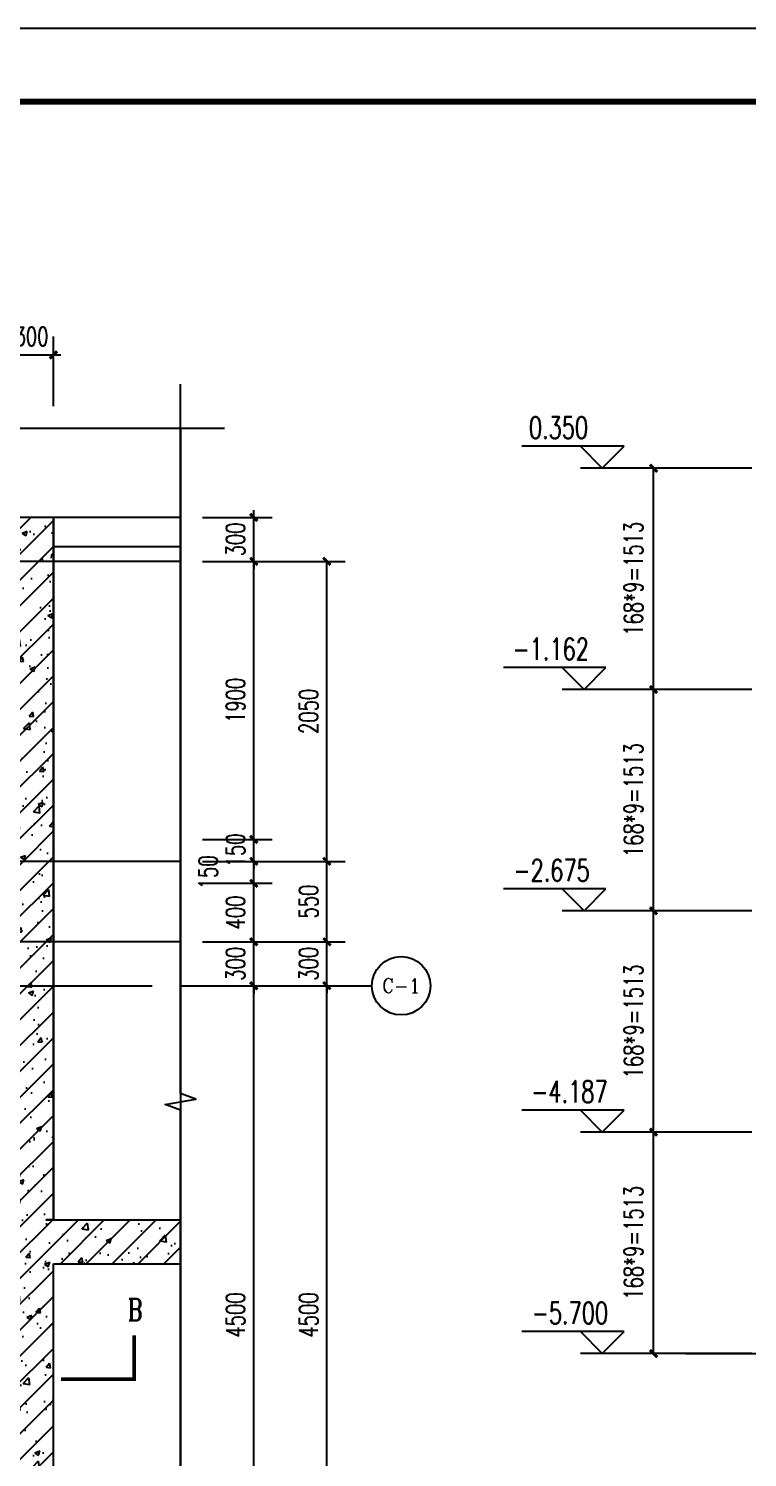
# Model space of a CAD drawing. Extents: x 37906 to 290206, y -18154 to 41246.
# Drawn here: x 257051 to 261965, y 31482 to 41246 of the extents above; entities that cross this region are included whole.
import ezdxf
from ezdxf.enums import TextEntityAlignment as Align

# ---------------------------------------------------------------- set-up
doc = ezdxf.new("R2010")
doc.units = 0
doc.header["$LTSCALE"] = 1000
doc.header["$MEASUREMENT"] = 0
doc.linetypes.add('DOTE', pattern=[2.42, 2, -0.2, 0.02, -0.2])
for name, color, linetype in [('A-WALL', 2, 'Continuous'), ('AXIS', 3, 'Continuous'), ('AXIS_TEXT', 7, 'Continuous'), ('DIM_SYMB', 3, 'Continuous'), ('DOTE', 1, 'DOTE'), ('ECA_TK', 7, 'Continuous'), ('PUB_DIM', 3, 'Continuous'), ('PUB_HATCH', 8, 'Continuous'), ('PUB_TEXT', 7, 'Continuous'), ('RF-QT', 30, 'Continuous'), ('tk', 7, 'Continuous')]:
    doc.layers.add(name, color=color, linetype=linetype)
doc.styles.add('_TCH_AXIS', font='COMPLEX', dxfattribs={"bigfont": 'GBCBIG'})
doc.styles.add('_TCH_DIM', font='SIMPLEX', dxfattribs={"bigfont": 'GBCBIG'})
doc.styles.add('_TCH_DIM_T3', font='SIMPLEX', dxfattribs={"width": 0.705882, "bigfont": 'GBCBIG'})
doc.styles.add('_TCH_LABEL', font='COMPLEX', dxfattribs={"bigfont": 'GBCBIG'})
doc.styles.add('COMPLEX', font='COMPLEX.shx', dxfattribs={"width": 0.65})
doc.dimstyles.new('_TCH_ARCH&&50', dxfattribs={"dimtxt": 127.5, "dimasz": 50, "dimexe": 125, "dimexo": 150, "dimgap": 61.25, "dimtad": 1, "dimdec": 0, "dimrnd": 5, "dimzin": 0, "dimdsep": 46, "dimtxsty": '_TCH_DIM_T3', "dimblk": 'ARCHTICK', "dimcen": 0.09, "dimclrt": 7, "dimazin": 2, "dimtfac": 1, "dimtdec": 0, "dimtix": 1, "dimtmove": 2, "dimatfit": 3, "dimfxl": 1, "dimtolj": 1, "dimtzin": 0, "dimarcsym": 0})
pattern_1 = [(45, (-1535651.9, -7904.78), (-88.388348, 88.388348), []), (50, (-1535651.9, -7904.78), (358.63009, -31.376067), [37.5, -412.5]), (355, (-1535651.9, -7904.8), (-69.37567, 376.09607), [30, -330]), (100.4514, (-1535622, -7907.4), (289.25469, 344.71977), [31.870095, -350.571056]), (46.1842, (-1535651.9, -7804.8), (533.62052, -82.75951), [56.25, -618.75]), (96.6356, (-1535607.43, -7811.7), (467.33135, 487.05894), [47.80514, -525.8565]), (351.1842, (-1535651.9, -7804.8), (467.33097, 487.0593), [45, -495]), (21, (-1535601.9, -7829.78), (298.453526, -201.309445), [37.5, -412.5]), (326, (-1535601.9, -7829.8), (121.657666, 362.57502), [30, -330]), (71.4514, (-1535577.03, -7846.56), (420.111314, 161.26525), [31.870095, -350.571056]), (37.5, (-1535651.9, -7904.78), (6.079928, 166.446927), [0, -326, 0, -335, 0, -331.25]), (7.5, (-1535651.9, -7904.78), (131.534769, 197.205856), [0, -191, 0, -318.5, 0, -126.25]), (327.5, (-1535763.4, -7904.78), (266.911218, -11.277436), [0, -125, 0, -390, 0, -517.5]), (317.5, (-1535813.4, -7904.78), (291.593085, 50.05249), [0, -162.5, 0, -259, 0, -367.5])]

# ---------------------------------------------------------------- blocks, each defined once
blk = doc.blocks.new('10B_A1E图框')
at = {"layer": 'ECA_TK'}
blk.add_lwpolyline([(0, 0), (841, 0), (841, 594), (0, 594)], close=True, dxfattribs=at)
at = {"layer": 'ECA_TK', "const_width": 0.8}
blk.add_lwpolyline([(831, 10), (831, 584), (18, 584), (18, 10)], close=True, dxfattribs=at)
blk = doc.blocks.new('_ArchTick')
at = {"color": 0, "linetype": 'ByBlock', "const_width": 0.4}
blk.add_lwpolyline([(-0.5, -0.5), (0.5, 0.5)], dxfattribs=at)
blk = doc.blocks.new('*D767')
at = {"layer": 'Defpoints', "color": 0}
for p in [(258090.5, 34705.5), (258590.5, 34705.5), (258090.5, 30205.5)]:
    blk.add_point(p, dxfattribs=at)
at = {"layer": 'PUB_DIM', "color": 0, "lineweight": -2}
for p, q in [((258240.5, 34705.5), (258715.5, 34705.5)), ((258590.5, 30205.5), (258590.5, 34705.5)), ((258240.5, 30205.5), (258715.5, 30205.5))]:
    blk.add_line(p, q, dxfattribs=at)
at = {"layer": 'PUB_DIM', "color": 0, "lineweight": -2, "xscale": 50, "yscale": 50, "zscale": 50}
for p, rotation in [((258590.5, 34705.5), 90), ((258590.5, 30205.5), 270)]:
    blk.add_blockref('_ArchTick', p, dxfattribs=dict(at, rotation=rotation))
at = {"layer": 'PUB_DIM', "color": 7, "insert": (258465.5, 32455.5), "char_height": 127.5, "attachment_point": 5, "rotation": 90, "style": '_TCH_DIM_T3'}
blk.add_mtext('\\A1;4500', dxfattribs=at)
blk = doc.blocks.new('*D768')
at = {"layer": 'Defpoints', "color": 0}
for p in [(258090.5, 35005.5), (258590.5, 35005.5), (258090.5, 34705.5)]:
    blk.add_point(p, dxfattribs=at)
at = {"layer": 'PUB_DIM', "color": 0, "lineweight": -2}
for p, q in [((258590.5, 35005.5), (258590.5, 35055.5)), ((258240.5, 35005.5), (258715.5, 35005.5)), ((258590.5, 34705.5), (258590.5, 35005.5)), ((258240.5, 34705.5), (258715.5, 34705.5)), ((258590.5, 34705.5), (258590.5, 34655.5))]:
    blk.add_line(p, q, dxfattribs=at)
at = {"layer": 'PUB_DIM', "color": 0, "lineweight": -2, "xscale": 50, "yscale": 50, "zscale": 50}
for p, rotation in [((258590.5, 35005.5), 270), ((258590.5, 34705.5), 90)]:
    blk.add_blockref('_ArchTick', p, dxfattribs=dict(at, rotation=rotation))
at = {"layer": 'PUB_DIM', "color": 7, "insert": (258465.5, 34855.5), "char_height": 127.5, "attachment_point": 5, "rotation": 90, "style": '_TCH_DIM_T3'}
blk.add_mtext('\\A1;300', dxfattribs=at)
blk = doc.blocks.new('*D769')
at = {"layer": 'Defpoints', "color": 0}
for p in [(258090.5, 35405.5), (258590.5, 35405.5), (258090.5, 35005.5)]:
    blk.add_point(p, dxfattribs=at)
at = {"layer": 'PUB_DIM', "color": 0, "lineweight": -2}
for p, q in [((258240.5, 35405.5), (258715.5, 35405.5)), ((258590.5, 35005.5), (258590.5, 35405.5)), ((258240.5, 35005.5), (258715.5, 35005.5))]:
    blk.add_line(p, q, dxfattribs=at)
at = {"layer": 'PUB_DIM', "color": 0, "lineweight": -2, "xscale": 50, "yscale": 50, "zscale": 50}
for p, rotation in [((258590.5, 35405.5), 90), ((258590.5, 35005.5), 270)]:
    blk.add_blockref('_ArchTick', p, dxfattribs=dict(at, rotation=rotation))
at = {"layer": 'PUB_DIM', "color": 7, "insert": (258465.5, 35205.5), "char_height": 127.5, "attachment_point": 5, "rotation": 90, "style": '_TCH_DIM_T3'}
blk.add_mtext('\\A1;400', dxfattribs=at)
blk = doc.blocks.new('*D770')
at = {"layer": 'Defpoints', "color": 0}
for p in [(258090.5, 35555.5), (258590.5, 35555.5), (258090.5, 35405.5)]:
    blk.add_point(p, dxfattribs=at)
at = {"layer": 'PUB_DIM', "color": 0, "lineweight": -2}
for p, q in [((258240.5, 35555.5), (258715.5, 35555.5)), ((258590.5, 35405.5), (258590.5, 35555.5)), ((258240.5, 35405.5), (258715.5, 35405.5))]:
    blk.add_line(p, q, dxfattribs=at)
at = {"layer": 'PUB_DIM', "color": 0, "lineweight": -2, "xscale": 50, "yscale": 50, "zscale": 50}
for p, rotation in [((258590.5, 35555.5), 90), ((258590.5, 35405.5), 270)]:
    blk.add_blockref('_ArchTick', p, dxfattribs=dict(at, rotation=rotation))
at = {"layer": 'PUB_DIM', "color": 7, "insert": (258278, 35480.5), "char_height": 127.5, "attachment_point": 5, "rotation": 90, "style": '_TCH_DIM_T3'}
blk.add_mtext('\\A1;150', dxfattribs=at)
blk = doc.blocks.new('*D771')
at = {"layer": 'Defpoints', "color": 0}
for p in [(258090.5, 35705.5), (258590.5, 35705.5), (258090.5, 35555.5)]:
    blk.add_point(p, dxfattribs=at)
at = {"layer": 'PUB_DIM', "color": 0, "lineweight": -2}
for p, q in [((258590.5, 35705.5), (258590.5, 35755.5)), ((258240.5, 35705.5), (258715.5, 35705.5)), ((258590.5, 35555.5), (258590.5, 35705.5)), ((258240.5, 35555.5), (258715.5, 35555.5)), ((258590.5, 35555.5), (258590.5, 35505.5))]:
    blk.add_line(p, q, dxfattribs=at)
at = {"layer": 'PUB_DIM', "color": 0, "lineweight": -2, "xscale": 50, "yscale": 50, "zscale": 50}
for p, rotation in [((258590.5, 35705.5), 270), ((258590.5, 35555.5), 90)]:
    blk.add_blockref('_ArchTick', p, dxfattribs=dict(at, rotation=rotation))
at = {"layer": 'PUB_DIM', "color": 7, "insert": (258465.5, 35630.5), "char_height": 127.5, "attachment_point": 5, "rotation": 90, "style": '_TCH_DIM_T3'}
blk.add_mtext('\\A1;150', dxfattribs=at)
blk = doc.blocks.new('*D772')
at = {"layer": 'Defpoints', "color": 0}
for p in [(258090.5, 37605.5), (258590.5, 37605.5), (258090.5, 35705.5)]:
    blk.add_point(p, dxfattribs=at)
at = {"layer": 'PUB_DIM', "color": 0, "lineweight": -2}
for p, q in [((258240.5, 37605.5), (258715.5, 37605.5)), ((258590.5, 35705.5), (258590.5, 37605.5)), ((258240.5, 35705.5), (258715.5, 35705.5))]:
    blk.add_line(p, q, dxfattribs=at)
at = {"layer": 'PUB_DIM', "color": 0, "lineweight": -2, "xscale": 50, "yscale": 50, "zscale": 50}
for p, rotation in [((258590.5, 37605.5), 90), ((258590.5, 35705.5), 270)]:
    blk.add_blockref('_ArchTick', p, dxfattribs=dict(at, rotation=rotation))
at = {"layer": 'PUB_DIM', "color": 7, "insert": (258465.5, 36655.5), "char_height": 127.5, "attachment_point": 5, "rotation": 90, "style": '_TCH_DIM_T3'}
blk.add_mtext('\\A1;1900', dxfattribs=at)
blk = doc.blocks.new('*D773')
at = {"layer": 'Defpoints', "color": 0}
for p in [(258090.5, 37905.5), (258590.5, 37905.5), (258090.5, 37605.5)]:
    blk.add_point(p, dxfattribs=at)
at = {"layer": 'PUB_DIM', "color": 0, "lineweight": -2}
for p, q in [((258240.5, 37905.5), (258715.5, 37905.5)), ((258590.5, 37905.5), (258590.5, 37955.5)), ((258590.5, 37605.5), (258590.5, 37905.5)), ((258240.5, 37605.5), (258715.5, 37605.5)), ((258590.5, 37605.5), (258590.5, 37555.5))]:
    blk.add_line(p, q, dxfattribs=at)
at = {"layer": 'PUB_DIM', "color": 0, "lineweight": -2, "xscale": 50, "yscale": 50, "zscale": 50}
for p, rotation in [((258590.5, 37905.5), 270), ((258590.5, 37605.5), 90)]:
    blk.add_blockref('_ArchTick', p, dxfattribs=dict(at, rotation=rotation))
at = {"layer": 'PUB_DIM', "color": 7, "insert": (258465.5, 37755.5), "char_height": 127.5, "attachment_point": 5, "rotation": 90, "style": '_TCH_DIM_T3'}
blk.add_mtext('\\A1;300', dxfattribs=at)
blk = doc.blocks.new('*D786')
at = {"layer": 'Defpoints', "color": 0}
for p in [(257221.2, 39016.7), (256921.2, 38516.7), (257221.2, 38516.7)]:
    blk.add_point(p, dxfattribs=at)
at = {"layer": 'PUB_DIM', "color": 0, "lineweight": -2}
for p, q in [((256921.2, 38666.7), (256921.2, 39141.7)), ((257221.2, 38666.7), (257221.2, 39141.7)), ((256921.2, 39016.7), (256871.2, 39016.7)), ((256921.2, 39016.7), (257221.2, 39016.7)), ((257221.2, 39016.7), (257271.2, 39016.7))]:
    blk.add_line(p, q, dxfattribs=at)
at = {"layer": 'PUB_DIM', "color": 0, "lineweight": -2, "xscale": 50, "yscale": 50, "zscale": 50}
blk.add_blockref('_ArchTick', (256921.2, 39016.7), dxfattribs=at)
at = {"layer": 'PUB_DIM', "color": 0, "lineweight": -2, "xscale": 50, "yscale": 50, "zscale": 50, "rotation": 180}
blk.add_blockref('_ArchTick', (257221.2, 39016.7), dxfattribs=at)
at = {"layer": 'PUB_DIM', "color": 7, "insert": (257071.2, 39141.7), "char_height": 127.5, "attachment_point": 5, "style": '_TCH_DIM_T3'}
blk.add_mtext('\\A1;300', dxfattribs=at)
blk = doc.blocks.new('*D789')
at = {"layer": 'Defpoints', "color": 0}
for p in [(258090.5, 34705.5), (259090.5, 34705.5), (258090.5, 30205.5)]:
    blk.add_point(p, dxfattribs=at)
at = {"layer": 'PUB_DIM', "color": 0, "lineweight": -2}
for p, q in [((258240.5, 34705.5), (259215.5, 34705.5)), ((259090.5, 30205.5), (259090.5, 34705.5)), ((258240.5, 30205.5), (259215.5, 30205.5))]:
    blk.add_line(p, q, dxfattribs=at)
at = {"layer": 'PUB_DIM', "color": 0, "lineweight": -2, "xscale": 50, "yscale": 50, "zscale": 50}
for p, rotation in [((259090.5, 34705.5), 90), ((259090.5, 30205.5), 270)]:
    blk.add_blockref('_ArchTick', p, dxfattribs=dict(at, rotation=rotation))
at = {"layer": 'PUB_DIM', "color": 7, "insert": (258965.5, 32455.5), "char_height": 127.5, "attachment_point": 5, "rotation": 90, "style": '_TCH_DIM_T3'}
blk.add_mtext('\\A1;4500', dxfattribs=at)
blk = doc.blocks.new('*D790')
at = {"layer": 'Defpoints', "color": 0}
for p in [(258090.5, 35005.5), (259090.5, 35005.5), (258090.5, 34705.5)]:
    blk.add_point(p, dxfattribs=at)
at = {"layer": 'PUB_DIM', "color": 0, "lineweight": -2}
for p, q in [((259090.5, 35005.5), (259090.5, 35055.5)), ((258240.5, 35005.5), (259215.5, 35005.5)), ((259090.5, 34705.5), (259090.5, 35005.5)), ((258240.5, 34705.5), (259215.5, 34705.5)), ((259090.5, 34705.5), (259090.5, 34655.5))]:
    blk.add_line(p, q, dxfattribs=at)
at = {"layer": 'PUB_DIM', "color": 0, "lineweight": -2, "xscale": 50, "yscale": 50, "zscale": 50}
for p, rotation in [((259090.5, 35005.5), 270), ((259090.5, 34705.5), 90)]:
    blk.add_blockref('_ArchTick', p, dxfattribs=dict(at, rotation=rotation))
at = {"layer": 'PUB_DIM', "color": 7, "insert": (258965.5, 34855.5), "char_height": 127.5, "attachment_point": 5, "rotation": 90, "style": '_TCH_DIM_T3'}
blk.add_mtext('\\A1;300', dxfattribs=at)
blk = doc.blocks.new('*D791')
at = {"layer": 'Defpoints', "color": 0}
for p in [(258090.5, 35555.5), (259090.5, 35555.5), (258090.5, 35005.5)]:
    blk.add_point(p, dxfattribs=at)
at = {"layer": 'PUB_DIM', "color": 0, "lineweight": -2}
for p, q in [((258240.5, 35555.5), (259215.5, 35555.5)), ((259090.5, 35005.5), (259090.5, 35555.5)), ((258240.5, 35005.5), (259215.5, 35005.5))]:
    blk.add_line(p, q, dxfattribs=at)
at = {"layer": 'PUB_DIM', "color": 0, "lineweight": -2, "xscale": 50, "yscale": 50, "zscale": 50}
for p, rotation in [((259090.5, 35555.5), 90), ((259090.5, 35005.5), 270)]:
    blk.add_blockref('_ArchTick', p, dxfattribs=dict(at, rotation=rotation))
at = {"layer": 'PUB_DIM', "color": 7, "insert": (258965.5, 35280.5), "char_height": 127.5, "attachment_point": 5, "rotation": 90, "style": '_TCH_DIM_T3'}
blk.add_mtext('\\A1;550', dxfattribs=at)
blk = doc.blocks.new('*D792')
at = {"layer": 'Defpoints', "color": 0}
for p in [(258090.5, 37605.5), (259090.5, 37605.5), (258090.5, 35555.5)]:
    blk.add_point(p, dxfattribs=at)
at = {"layer": 'PUB_DIM', "color": 0, "lineweight": -2}
for p, q in [((258240.5, 37605.5), (259215.5, 37605.5)), ((259090.5, 35555.5), (259090.5, 37605.5)), ((258240.5, 35555.5), (259215.5, 35555.5))]:
    blk.add_line(p, q, dxfattribs=at)
at = {"layer": 'PUB_DIM', "color": 0, "lineweight": -2, "xscale": 50, "yscale": 50, "zscale": 50}
for p, rotation in [((259090.5, 37605.5), 90), ((259090.5, 35555.5), 270)]:
    blk.add_blockref('_ArchTick', p, dxfattribs=dict(at, rotation=rotation))
at = {"layer": 'PUB_DIM', "color": 7, "insert": (258965.5, 36580.5), "char_height": 127.5, "attachment_point": 5, "rotation": 90, "style": '_TCH_DIM_T3'}
blk.add_mtext('\\A1;2050', dxfattribs=at)
blk = doc.blocks.new('*D889')
at = {"layer": 'AXIS', "color": 0, "lineweight": -2}
for p, q in [((261994.1, 33704.9), (261198.1, 33704.9)), ((261323.1, 32192.3), (261323.1, 33704.9)), ((261994.1, 32192.3), (261198.1, 32192.3))]:
    blk.add_line(p, q, dxfattribs=at)
at = {"layer": 'Defpoints', "color": 0}
for p in [(261323.1, 33704.9), (262144.1, 33704.9), (262144.1, 32192.3)]:
    blk.add_point(p, dxfattribs=at)
at = {"layer": 'AXIS', "color": 0, "lineweight": -2, "xscale": 50, "yscale": 50, "zscale": 50}
for p, rotation in [((261323.1, 33704.9), 90), ((261323.1, 32192.3), 270)]:
    blk.add_blockref('_ArchTick', p, dxfattribs=dict(at, rotation=rotation))
at = {"layer": 'AXIS', "color": 7, "insert": (261185.6, 32948.6), "char_height": 127.5, "attachment_point": 5, "rotation": 90, "style": '_TCH_DIM_T3'}
blk.add_mtext('\\A1;168*9=1513', dxfattribs=at)
blk = doc.blocks.new('*D890')
at = {"layer": 'AXIS', "color": 0, "lineweight": -2}
for p, q in [((261994.1, 35217.4), (261198.1, 35217.4)), ((261323.1, 33704.9), (261323.1, 35217.4)), ((261994.1, 33704.9), (261198.1, 33704.9))]:
    blk.add_line(p, q, dxfattribs=at)
at = {"layer": 'Defpoints', "color": 0}
for p in [(261323.1, 35217.4), (262144.1, 35217.4), (262144.1, 33704.9)]:
    blk.add_point(p, dxfattribs=at)
at = {"layer": 'AXIS', "color": 0, "lineweight": -2, "xscale": 50, "yscale": 50, "zscale": 50}
for p, rotation in [((261323.1, 35217.4), 90), ((261323.1, 33704.9), 270)]:
    blk.add_blockref('_ArchTick', p, dxfattribs=dict(at, rotation=rotation))
at = {"layer": 'AXIS', "color": 7, "insert": (261185.6, 34461.2), "char_height": 127.5, "attachment_point": 5, "rotation": 90, "style": '_TCH_DIM_T3'}
blk.add_mtext('\\A1;168*9=1513', dxfattribs=at)
blk = doc.blocks.new('*D891')
at = {"layer": 'AXIS', "color": 0, "lineweight": -2}
for p, q in [((261994.1, 36730), (261198.1, 36730)), ((261323.1, 35217.4), (261323.1, 36730)), ((261994.1, 35217.4), (261198.1, 35217.4))]:
    blk.add_line(p, q, dxfattribs=at)
at = {"layer": 'Defpoints', "color": 0}
for p in [(261323.1, 36730), (262144.1, 36730), (262144.1, 35217.4)]:
    blk.add_point(p, dxfattribs=at)
at = {"layer": 'AXIS', "color": 0, "lineweight": -2, "xscale": 50, "yscale": 50, "zscale": 50}
for p, rotation in [((261323.1, 36730), 90), ((261323.1, 35217.4), 270)]:
    blk.add_blockref('_ArchTick', p, dxfattribs=dict(at, rotation=rotation))
at = {"layer": 'AXIS', "color": 7, "insert": (261185.6, 35973.7), "char_height": 127.5, "attachment_point": 5, "rotation": 90, "style": '_TCH_DIM_T3'}
blk.add_mtext('\\A1;168*9=1513', dxfattribs=at)
blk = doc.blocks.new('*D892')
at = {"layer": 'AXIS', "color": 0, "lineweight": -2}
for p, q in [((261994.1, 38242.3), (261198.1, 38242.3)), ((261323.1, 36730), (261323.1, 38242.3)), ((261994.1, 36730), (261198.1, 36730))]:
    blk.add_line(p, q, dxfattribs=at)
at = {"layer": 'Defpoints', "color": 0}
for p in [(261323.1, 38242.3), (262144.1, 38242.3), (262144.1, 36730)]:
    blk.add_point(p, dxfattribs=at)
at = {"layer": 'AXIS', "color": 0, "lineweight": -2, "xscale": 50, "yscale": 50, "zscale": 50}
for p, rotation in [((261323.1, 38242.3), 90), ((261323.1, 36730), 270)]:
    blk.add_blockref('_ArchTick', p, dxfattribs=dict(at, rotation=rotation))
at = {"layer": 'AXIS', "color": 7, "insert": (261185.6, 37486.2), "char_height": 127.5, "attachment_point": 5, "rotation": 90, "style": '_TCH_DIM_T3'}
blk.add_mtext('\\A1;168*9=1513', dxfattribs=at)
blk = doc.blocks.new('_AXISO')
blk.add_circle((0, 0), 0.5)
at = {"layer": 'AXIS_TEXT', "style": 'COMPLEX', "width": 1.041667}
blk.add_attdef('A', text='', height=0.56, dxfattribs=at).set_placement((-0.25, -0.28), (0.25, -0.28), align=Align.FIT)

msp = doc.modelspace()

# ---------------------------------------------------------------- hatches: boundary and pattern name
at = {"layer": 'PUB_HATCH'}
h = msp.add_hatch(dxfattribs=at)
h.set_pattern_fill('钢筋混凝土', color=256, scale=50, style=0)
h.set_pattern_definition(pattern_1)
h.paths.add_polyline_path([(254671.2, 37705.5), (254771.2, 37605.5), (256921.2, 37605.5), (257221.2, 37905.5), (254771.2, 37905.5)])
h = msp.add_hatch(dxfattribs=at)
h.set_pattern_fill('钢筋混凝土', color=256, scale=50, style=0)
h.set_pattern_definition(pattern_1)
h.paths.add_polyline_path([(257221.2, 37905.5), (256921.2, 37605.5), (256921.2, 35705.5), (256981.2, 35555.5), (257221.2, 35555.5)])
h = msp.add_hatch(dxfattribs=at)
h.set_pattern_fill('钢筋混凝土', color=256, scale=50, style=0)
h.set_pattern_definition(pattern_1)
h.paths.add_polyline_path([(256981.2, 35555.5), (256921.2, 35405.5), (256921.2, 32805.5), (257121.2, 32905.5), (257221.2, 33105.5), (257221.2, 35555.5)])
h = msp.add_hatch(dxfattribs=at)
h.set_pattern_fill('钢筋混凝土', color=256, scale=50, style=0)
h.set_pattern_definition(pattern_1)
h.paths.add_polyline_path([(257121.2, 32905.5), (257221.2, 32805.5), (258090.5, 32805.5), (258090.5, 33105.5), (257221.2, 33105.5)])
h = msp.add_hatch(dxfattribs=at)
h.set_pattern_fill('钢筋混凝土', color=256, scale=50, style=0)
h.set_pattern_definition(pattern_1)
h.paths.add_polyline_path([(257121.2, 32905.5), (256921.2, 32805.5), (256921.2, 30205.5), (257021.2, 30105.5), (257221.2, 30205.5), (257221.2, 32805.5)])

# ---------------------------------------------------------------- linework, layer by layer
msp.add_lwpolyline([(251055.1, 38516.7), (258090.5, 38516.7), (258090.5, 29306.7), (251055.1, 29306.7)], close=True)
at = {"color": 2}
for points in [[(258090.5, 37905.5), (257221.2, 37905.5), (257221.2, 33105.5)], [(257221.2, 33105.5), (257171.2, 33105.5), (258090.5, 33105.5)]]:
    msp.add_lwpolyline(points, dxfattribs=at)
at = {"layer": 'A-WALL'}
for p, q in [((258090.5, 37905.5), (257221.2, 37905.5)), ((257221.2, 37705.5), (257221.2, 37905.5)), ((258090.5, 37705.5), (258090.5, 37905.5)), ((258090.5, 37705.5), (257221.2, 37705.5))]:
    msp.add_line(p, q, dxfattribs=at)
at = {"layer": 'AXIS'}
msp.add_line((258090.5, 34705.5), (259398.2, 34705.5), dxfattribs=at)
at = {"layer": 'DIM_SYMB'}
for points in [[(258090.5, 29006.7), (258090.5, 33855.5), (257985.5, 33893.7), (258195.5, 33930.7), (258090.5, 33968), (258090.5, 38816.7)], [(250755.1, 38516.7), (254516.5, 38516.7), (254554.7, 38621.7), (254591.8, 38411.7), (254629, 38516.7), (258390.5, 38516.7)]]:
    msp.add_lwpolyline(points, dxfattribs=at)
at = {"layer": 'DIM_SYMB', "const_width": 25}
msp.add_lwpolyline([(257273.3, 32017.1), (257773.3, 32017.1), (257773.3, 32317.1)], dxfattribs=at)
at = {"layer": 'DOTE'}
for p, q in [((258090.5, 37605.5), (251055.1, 37605.5)), ((258090.5, 35555.5), (254471.2, 35555.5)), ((258090.5, 35005.5), (251055.1, 35005.5)), ((251055.1, 34705.5), (258090.5, 34705.5))]:
    msp.add_line(p, q, dxfattribs=at)
at = {"layer": 'DOTE', "linetype": 'DOTE'}
msp.add_line((261544.7, 32192.3), (271875.4, 32192.3), dxfattribs=at)
at = {"layer": 'PUB_DIM'}
for p, q in [((261123.1, 38392.3), (260423.1, 38392.3)), ((260973.1, 38242.3), (260823.1, 38392.3)), ((260973.1, 38242.3), (261123.1, 38392.3)), ((261323.1, 38242.3), (260823.1, 38242.3)), ((260998.1, 36880), (260298.1, 36880)), ((260848.1, 36730), (260698.1, 36880)), ((260848.1, 36730), (260998.1, 36880)), ((261198.1, 36730), (260698.1, 36730)), ((260998.1, 35367.4), (260298.1, 35367.4)), ((260848.1, 35217.4), (260698.1, 35367.4)), ((260848.1, 35217.4), (260998.1, 35367.4)), ((261198.1, 35217.4), (260698.1, 35217.4)), ((261123.1, 33854.9), (260423.1, 33854.9)), ((260973.1, 33704.9), (260823.1, 33854.9)), ((260973.1, 33704.9), (261123.1, 33854.9)), ((261323.1, 33704.9), (260823.1, 33704.9)), ((261123.1, 32342.3), (260423.1, 32342.3)), ((260973.1, 32192.3), (260823.1, 32342.3)), ((260973.1, 32192.3), (261123.1, 32342.3)), ((261323.1, 32192.3), (260823.1, 32192.3))]:
    msp.add_line(p, q, dxfattribs=at)
at = {"layer": 'RF-QT'}
for p, q in [((257221.2, 37905.5), (253121.2, 37905.5)), ((257221.2, 33105.5), (257221.2, 37905.5)), ((257221.2, 33105.5), (258090.5, 33105.5)), ((258090.5, 33105.5), (258090.5, 32805.5)), ((257221.2, 30205.5), (257221.2, 32805.5)), ((257221.2, 32805.5), (258090.5, 32805.5))]:
    msp.add_line(p, q, dxfattribs=at)

# ---------------------------------------------------------------- block references
at = {"layer": 'AXIS'}
ref = msp.add_blockref('_AXISO', (259598.2, 34705.5), dxfattribs=dict(at, xscale=400, yscale=400, zscale=400))
ref.add_attrib('A', 'C-1', dxfattribs={"layer": 'AXIS_TEXT', "height": 98.31, "style": '_TCH_AXIS'}).set_placement((259467.1, 34656.3), (259729.3, 34656.3), align=Align.FIT)
at = {"layer": 'tk', "xscale": 50, "yscale": 50, "zscale": 50}
msp.add_blockref('10B_A1E图框', (248156.2, 11546.3), dxfattribs=at)

# ---------------------------------------------------------------- texts
at = {"layer": 'PUB_TEXT', "width": 0.705882}
for s, height, style, p in [('0.350', 148.75, '_TCH_DIM', (260471.1, 38444.8)), ('-1.162', 148.75, '_TCH_DIM', (260359.6, 36932.5)), ('-2.675', 148.75, '_TCH_DIM', (260365.6, 35419.9)), ('-4.187', 148.75, '_TCH_DIM', (260487.6, 33907.4)), ('B', 148.8, '_TCH_LABEL', (257730.8, 32417.7)), ('-5.700', 148.75, '_TCH_DIM', (260490.6, 32394.8))]:
    msp.add_text(s, height=height, dxfattribs=dict(at, style=style)).set_placement(p)

# ---------------------------------------------------------------- dimensions: what is measured, and where the dimension line sits
at = {"layer": 'AXIS'}
for base, p1, p2, picture, middle in [((261323.1, 38242.3), (262144.1, 36730), (262144.1, 38242.3), '*D892', (261185.6, 37486.2)), ((261323.1, 36730), (262144.1, 35217.4), (262144.1, 36730), '*D891', (261185.6, 35973.7)), ((261323.1, 35217.4), (262144.1, 33704.9), (262144.1, 35217.4), '*D890', (261185.6, 34461.2)), ((261323.1, 33704.9), (262144.1, 32192.3), (262144.1, 33704.9), '*D889', (261185.6, 32948.6))]:
    dim = msp.add_linear_dim(base=base, p1=p1, p2=p2, angle=90, text='168*9=1513', dimstyle='_TCH_ARCH&&50', override={"dimgap": 0}, dxfattribs=at)
    dim.commit()
    dim.dimension.update_dxf_attribs({"geometry": picture, "text_midpoint": middle, "dimtype": 161, "text_rotation": 90})
at = {"layer": 'PUB_DIM'}
for p1, p2, distance, picture, middle in [((256921.2, 38516.7), (257221.2, 38516.7), 500, '*D786', (257071.2, 39141.7)), ((258090.5, 37605.5), (258090.5, 37905.5), -500, '*D773', (258465.5, 37755.5)), ((258090.5, 35705.5), (258090.5, 37605.5), -500, '*D772', (258465.5, 36655.5)), ((258090.5, 35555.5), (258090.5, 37605.5), -1000, '*D792', (258965.5, 36580.5)), ((258090.5, 35555.5), (258090.5, 35705.5), -500, '*D771', (258465.5, 35630.5)), ((258090.5, 35005.5), (258090.5, 35555.5), -1000, '*D791', (258965.5, 35280.5)), ((258090.5, 35005.5), (258090.5, 35405.5), -500, '*D769', (258465.5, 35205.5)), ((258090.5, 34705.5), (258090.5, 35005.5), -500, '*D768', (258465.5, 34855.5)), ((258090.5, 34705.5), (258090.5, 35005.5), -1000, '*D790', (258965.5, 34855.5)), ((258090.5, 30205.5), (258090.5, 34705.5), -500, '*D767', (258465.5, 32455.5)), ((258090.5, 30205.5), (258090.5, 34705.5), -1000, '*D789', (258965.5, 32455.5))]:
    dim = msp.add_aligned_dim(p1=p1, p2=p2, distance=distance, dimstyle='_TCH_ARCH&&50', dxfattribs=at)
    dim.commit()
    dim.dimension.update_dxf_attribs({"geometry": picture, "text_midpoint": middle})
dim = msp.add_linear_dim(base=(258590.5, 35555.5), p1=(258090.5, 35405.5), p2=(258090.5, 35555.5), angle=90, dimstyle='_TCH_ARCH&&50', dxfattribs=at)
dim.commit()
dim.dimension.update_dxf_attribs({"geometry": '*D770', "text_midpoint": (258278, 35480.5), "dimtype": 161})

doc.saveas('drawing.dxf')
